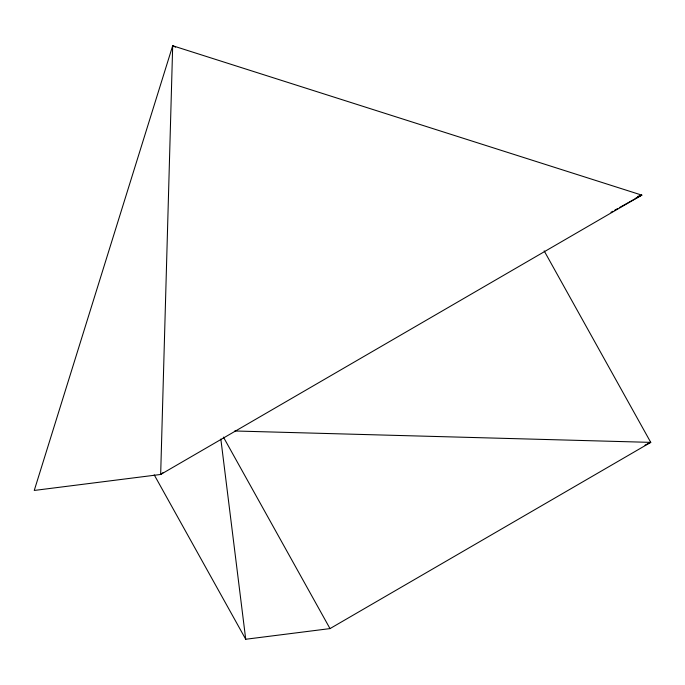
<?xml version="1.0" encoding="UTF-8"?>
<svg xmlns="http://www.w3.org/2000/svg" width="685" height="685" viewBox="0 0 685 685"><rect width="100%" height="100%" fill="white"/><g stroke="black" fill="none" stroke-linecap="round" stroke-linejoin="round"><path stroke-width="1.03" d="M163.235 472.556L160.667 474.465L34.25 490.451L172.689 45.741L641.785 195.122L160.667 474.465L172.689 45.741L175.574 47.137M154.219 474.859L245.727 639.259L330.007 628.599L650.75 442.373L544.164 250.881M610.977 212.307L612.844 211.271M614.71 210.226L617.51 208.66M619.377 207.623L641.785 195.122L637.726 196.432M636.057 197.905L641.785 195.122M644.979 445.173L650.75 442.373L234.758 430.985M223.421 437.107L330.007 628.599M220.835 439.042L245.727 639.259"/></g></svg>
